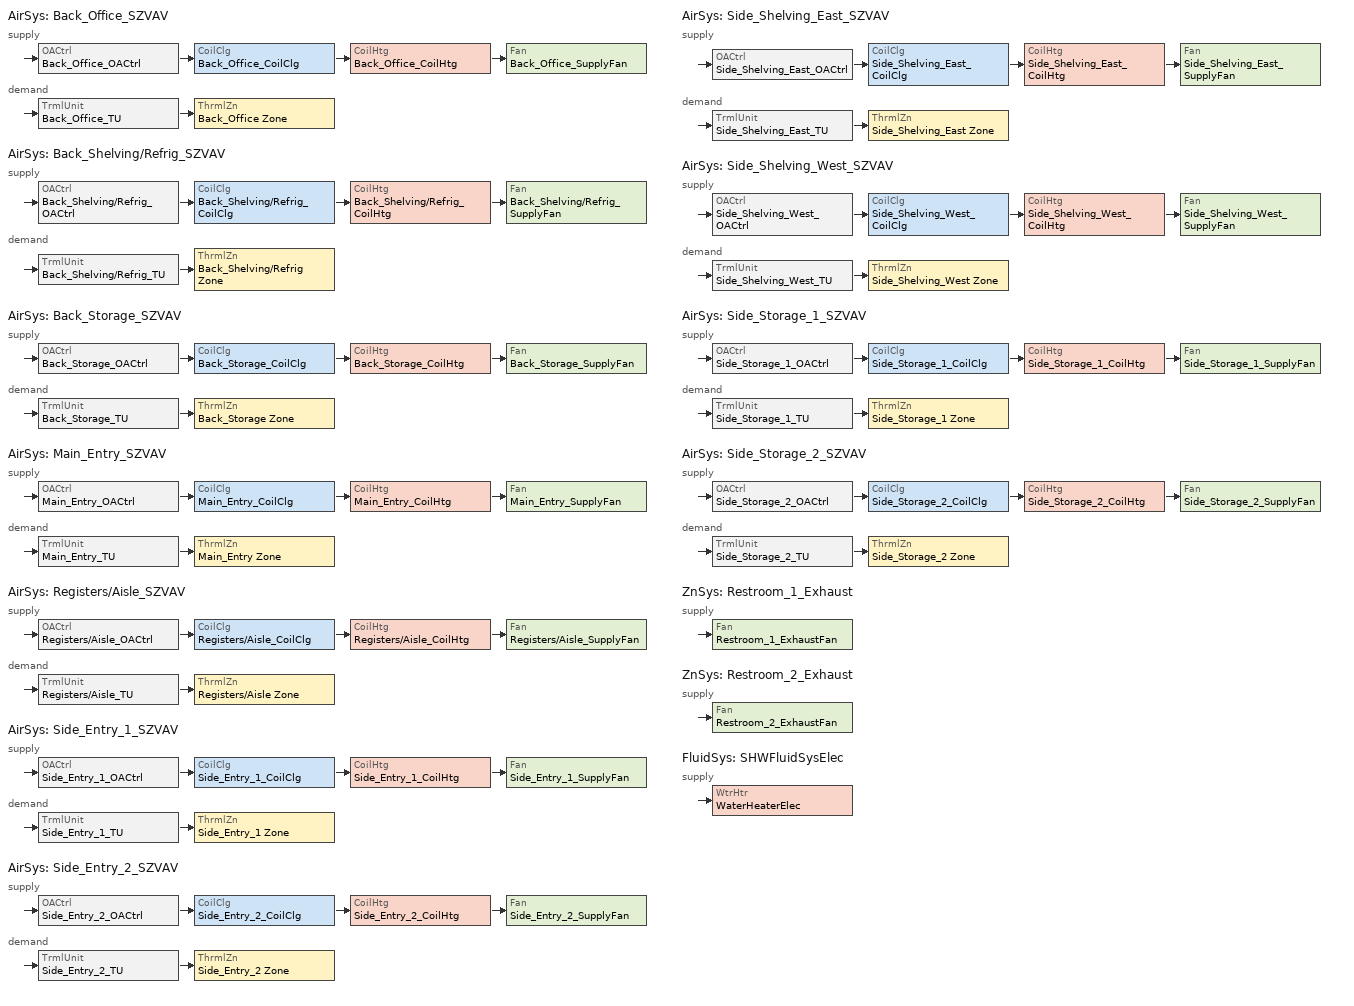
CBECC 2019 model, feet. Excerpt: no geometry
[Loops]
AirSys 'Back_Office_SZVAV'
 supply: OACtrl 'Back_Office_OACtrl' > CoilClg 'Back_Office_CoilClg' > CoilHtg 'Back_Office_CoilHtg' > Fan 'Back_Office_SupplyFan'
 demand: TrmlUnit 'Back_Office_TU' > ThrmlZn 'Back_Office Zone'
AirSys 'Back_Shelving/Refrig_SZVAV'
 supply: OACtrl 'Back_Shelving/Refrig_OACtrl' > CoilClg 'Back_Shelving/Refrig_CoilClg' > CoilHtg 'Back_Shelving/Refrig_CoilHtg' > Fan 'Back_Shelving/Refrig_SupplyFan'
 demand: TrmlUnit 'Back_Shelving/Refrig_TU' > ThrmlZn 'Back_Shelving/Refrig Zone'
AirSys 'Back_Storage_SZVAV'
 supply: OACtrl 'Back_Storage_OACtrl' > CoilClg 'Back_Storage_CoilClg' > CoilHtg 'Back_Storage_CoilHtg' > Fan 'Back_Storage_SupplyFan'
 demand: TrmlUnit 'Back_Storage_TU' > ThrmlZn 'Back_Storage Zone'
AirSys 'Main_Entry_SZVAV'
 supply: OACtrl 'Main_Entry_OACtrl' > CoilClg 'Main_Entry_CoilClg' > CoilHtg 'Main_Entry_CoilHtg' > Fan 'Main_Entry_SupplyFan'
 demand: TrmlUnit 'Main_Entry_TU' > ThrmlZn 'Main_Entry Zone'
AirSys 'Registers/Aisle_SZVAV'
 supply: OACtrl 'Registers/Aisle_OACtrl' > CoilClg 'Registers/Aisle_CoilClg' > CoilHtg 'Registers/Aisle_CoilHtg' > Fan 'Registers/Aisle_SupplyFan'
 demand: TrmlUnit 'Registers/Aisle_TU' > ThrmlZn 'Registers/Aisle Zone'
AirSys 'Side_Entry_1_SZVAV'
 supply: OACtrl 'Side_Entry_1_OACtrl' > CoilClg 'Side_Entry_1_CoilClg' > CoilHtg 'Side_Entry_1_CoilHtg' > Fan 'Side_Entry_1_SupplyFan'
 demand: TrmlUnit 'Side_Entry_1_TU' > ThrmlZn 'Side_Entry_1 Zone'
AirSys 'Side_Entry_2_SZVAV'
 supply: OACtrl 'Side_Entry_2_OACtrl' > CoilClg 'Side_Entry_2_CoilClg' > CoilHtg 'Side_Entry_2_CoilHtg' > Fan 'Side_Entry_2_SupplyFan'
 demand: TrmlUnit 'Side_Entry_2_TU' > ThrmlZn 'Side_Entry_2 Zone'
AirSys 'Side_Shelving_East_SZVAV'
 supply: OACtrl 'Side_Shelving_East_OACtrl' > CoilClg 'Side_Shelving_East_CoilClg' > CoilHtg 'Side_Shelving_East_CoilHtg' > Fan 'Side_Shelving_East_SupplyFan'
 demand: TrmlUnit 'Side_Shelving_East_TU' > ThrmlZn 'Side_Shelving_East Zone'
AirSys 'Side_Shelving_West_SZVAV'
 supply: OACtrl 'Side_Shelving_West_OACtrl' > CoilClg 'Side_Shelving_West_CoilClg' > CoilHtg 'Side_Shelving_West_CoilHtg' > Fan 'Side_Shelving_West_SupplyFan'
 demand: TrmlUnit 'Side_Shelving_West_TU' > ThrmlZn 'Side_Shelving_West Zone'
AirSys 'Side_Storage_1_SZVAV'
 supply: OACtrl 'Side_Storage_1_OACtrl' > CoilClg 'Side_Storage_1_CoilClg' > CoilHtg 'Side_Storage_1_CoilHtg' > Fan 'Side_Storage_1_SupplyFan'
 demand: TrmlUnit 'Side_Storage_1_TU' > ThrmlZn 'Side_Storage_1 Zone'
AirSys 'Side_Storage_2_SZVAV'
 supply: OACtrl 'Side_Storage_2_OACtrl' > CoilClg 'Side_Storage_2_CoilClg' > CoilHtg 'Side_Storage_2_CoilHtg' > Fan 'Side_Storage_2_SupplyFan'
 demand: TrmlUnit 'Side_Storage_2_TU' > ThrmlZn 'Side_Storage_2 Zone'
ZnSys 'Restroom_1_Exhaust'
 supply: Fan 'Restroom_1_ExhaustFan'
ZnSys 'Restroom_2_Exhaust'
 supply: Fan 'Restroom_2_ExhaustFan'
FluidSys 'SHWFluidSysElec'
 supply: WtrHtr 'WaterHeaterElec'
[AirSys] Type=SZVAVAC
Name | CtrlZnRef | Cnt
Back_Office_SZVAV | Back_Office Zone
Back_Shelving/Refrig_SZVAV | Back_Shelving/Refrig Zone | 4
Back_Storage_SZVAV | Back_Storage Zone | 2
Main_Entry_SZVAV | Main_Entry Zone
Registers/Aisle_SZVAV | Registers/Aisle Zone | 4
Side_Entry_1_SZVAV | Side_Entry_1 Zone
Side_Entry_2_SZVAV | Side_Entry_2 Zone
Side_Shelving_East_SZVAV | Side_Shelving_East Zone | 2
Side_Shelving_West_SZVAV | Side_Shelving_West Zone | 2
Side_Storage_1_SZVAV | Side_Storage_1 Zone
Side_Storage_2_SZVAV | Side_Storage_2 Zone
[AirSeg]
Name | Sys | Type
Back_Office_Supply | Back_Office_SZVAV | Supply
Back_Office_Return | Back_Office_SZVAV
Back_Shelving/Refrig_Supply | Back_Shelving/Refrig_SZVAV | Supply
Back_Shelving/Refrig_Return | Back_Shelving/Refrig_SZVAV
Back_Storage_Supply | Back_Storage_SZVAV | Supply
Back_Storage_Return | Back_Storage_SZVAV
Main_Entry_Supply | Main_Entry_SZVAV | Supply
Main_Entry_Return | Main_Entry_SZVAV
Registers/Aisle_Supply | Registers/Aisle_SZVAV | Supply
Registers/Aisle_Return | Registers/Aisle_SZVAV
Side_Entry_1_Supply | Side_Entry_1_SZVAV | Supply
Side_Entry_1_Return | Side_Entry_1_SZVAV
Side_Entry_2_Supply | Side_Entry_2_SZVAV | Supply
Side_Entry_2_Return | Side_Entry_2_SZVAV
Side_Shelving_East_Supply | Side_Shelving_East_SZVAV | Supply
Side_Shelving_East_Return | Side_Shelving_East_SZVAV
Side_Shelving_West_Supply | Side_Shelving_West_SZVAV | Supply
Side_Shelving_West_Return | Side_Shelving_West_SZVAV
Side_Storage_1_Supply | Side_Storage_1_SZVAV | Supply
Side_Storage_1_Return | Side_Storage_1_SZVAV
Side_Storage_2_Supply | Side_Storage_2_SZVAV | Supply
Side_Storage_2_Return | Side_Storage_2_SZVAV
[CoilClg] Type=DirectExpansion; NumClgStages=2
Name | Sys
Back_Office_CoilClg | Back_Office_SZVAV
Back_Shelving/Refrig_CoilClg | Back_Shelving/Refrig_SZVAV
Back_Storage_CoilClg | Back_Storage_SZVAV
Main_Entry_CoilClg | Main_Entry_SZVAV
Registers/Aisle_CoilClg | Registers/Aisle_SZVAV
Side_Entry_1_CoilClg | Side_Entry_1_SZVAV
Side_Entry_2_CoilClg | Side_Entry_2_SZVAV
Side_Shelving_East_CoilClg | Side_Shelving_East_SZVAV
Side_Shelving_West_CoilClg | Side_Shelving_West_SZVAV
Side_Storage_1_CoilClg | Side_Storage_1_SZVAV
Side_Storage_2_CoilClg | Side_Storage_2_SZVAV
[CoilHtg] Type=Furnace
Name | Sys
Back_Office_CoilHtg | Back_Office_SZVAV
Back_Shelving/Refrig_CoilHtg | Back_Shelving/Refrig_SZVAV
Back_Storage_CoilHtg | Back_Storage_SZVAV
Main_Entry_CoilHtg | Main_Entry_SZVAV
Registers/Aisle_CoilHtg | Registers/Aisle_SZVAV
Side_Entry_1_CoilHtg | Side_Entry_1_SZVAV
Side_Entry_2_CoilHtg | Side_Entry_2_SZVAV
Side_Shelving_East_CoilHtg | Side_Shelving_East_SZVAV
Side_Shelving_West_CoilHtg | Side_Shelving_West_SZVAV
Side_Storage_1_CoilHtg | Side_Storage_1_SZVAV
Side_Storage_2_CoilHtg | Side_Storage_2_SZVAV
[Fan]
Name | Sys | CtrlMthd
Back_Office_SupplyFan | Back_Office_SZVAV | VariableSpeedDrive
Back_Shelving/Refrig_SupplyFan | Back_Shelving/Refrig_SZVAV | VariableSpeedDrive
Back_Storage_SupplyFan | Back_Storage_SZVAV | VariableSpeedDrive
Main_Entry_SupplyFan | Main_Entry_SZVAV | VariableSpeedDrive
Registers/Aisle_SupplyFan | Registers/Aisle_SZVAV | VariableSpeedDrive
Side_Entry_1_SupplyFan | Side_Entry_1_SZVAV | VariableSpeedDrive
Side_Entry_2_SupplyFan | Side_Entry_2_SZVAV | VariableSpeedDrive
Side_Shelving_East_SupplyFan | Side_Shelving_East_SZVAV | VariableSpeedDrive
Side_Shelving_West_SupplyFan | Side_Shelving_West_SZVAV | VariableSpeedDrive
Side_Storage_1_SupplyFan | Side_Storage_1_SZVAV | VariableSpeedDrive
Side_Storage_2_SupplyFan | Side_Storage_2_SZVAV | VariableSpeedDrive
Restroom_1_ExhaustFan | Restroom_1_Exhaust
Restroom_2_ExhaustFan | Restroom_2_Exhaust
[OACtrl] EconoCtrlMthd=DifferentialDryBulb; EconoIntegration=Integrated
Name | Sys | AirSegSupRef | AirSegRetRef
Back_Office_OACtrl | Back_Office_SZVAV | Back_Office_Supply | Back_Office_Return
Back_Shelving/Refrig_OACtrl | Back_Shelving/Refrig_SZVAV | Back_Shelving/Refrig_Supply | Back_Shelving/Refrig_Return
Back_Storage_OACtrl | Back_Storage_SZVAV | Back_Storage_Supply | Back_Storage_Return
Main_Entry_OACtrl | Main_Entry_SZVAV | Main_Entry_Supply | Main_Entry_Return
Registers/Aisle_OACtrl | Registers/Aisle_SZVAV | Registers/Aisle_Supply | Registers/Aisle_Return
Side_Entry_1_OACtrl | Side_Entry_1_SZVAV | Side_Entry_1_Supply | Side_Entry_1_Return
Side_Entry_2_OACtrl | Side_Entry_2_SZVAV | Side_Entry_2_Supply | Side_Entry_2_Return
Side_Shelving_East_OACtrl | Side_Shelving_East_SZVAV | Side_Shelving_East_Supply | Side_Shelving_East_Return
Side_Shelving_West_OACtrl | Side_Shelving_West_SZVAV | Side_Shelving_West_Supply | Side_Shelving_West_Return
Side_Storage_1_OACtrl | Side_Storage_1_SZVAV | Side_Storage_1_Supply | Side_Storage_1_Return
Side_Storage_2_OACtrl | Side_Storage_2_SZVAV | Side_Storage_2_Supply | Side_Storage_2_Return
[TrmlUnit] Type=Uncontrolled
Name | Sys | ZnServedRef | PriAirSegRef
Back_Office_TU | Back_Office_SZVAV | Back_Office Zone | Back_Office_Supply
Back_Shelving/Refrig_TU | Back_Shelving/Refrig_SZVAV | Back_Shelving/Refrig Zone | Back_Shelving/Refrig_Supply
Back_Storage_TU | Back_Storage_SZVAV | Back_Storage Zone | Back_Storage_Supply
Main_Entry_TU | Main_Entry_SZVAV | Main_Entry Zone | Main_Entry_Supply
Registers/Aisle_TU | Registers/Aisle_SZVAV | Registers/Aisle Zone | Registers/Aisle_Supply
Side_Entry_1_TU | Side_Entry_1_SZVAV | Side_Entry_1 Zone | Side_Entry_1_Supply
Side_Entry_2_TU | Side_Entry_2_SZVAV | Side_Entry_2 Zone | Side_Entry_2_Supply
Side_Shelving_East_TU | Side_Shelving_East_SZVAV | Side_Shelving_East Zone | Side_Shelving_East_Supply
Side_Shelving_West_TU | Side_Shelving_West_SZVAV | Side_Shelving_West Zone | Side_Shelving_West_Supply
Side_Storage_1_TU | Side_Storage_1_SZVAV | Side_Storage_1 Zone | Side_Storage_1_Supply
Side_Storage_2_TU | Side_Storage_2_SZVAV | Side_Storage_2 Zone | Side_Storage_2_Supply
[ZnSys] Type=Exhaust
Restroom_1_Exhaust; Restroom_2_Exhaust
[FluidSys]
SHWFluidSysElec: Type=ServiceHotWater
[FluidSeg] Sys=SHWFluidSysElec
Name | Type | Src
SHWSupplyElec | PrimarySupply
SHWMakeupElec | MakeupFluid | MunicipalWater
[WtrHtr]
WaterHeaterElec: Sys=SHWFluidSysElec; FluidSegOutRef=SHWSupplyElec; FluidSegMakeupRef=SHWMakeupElec; FuelSrc=Electricity
